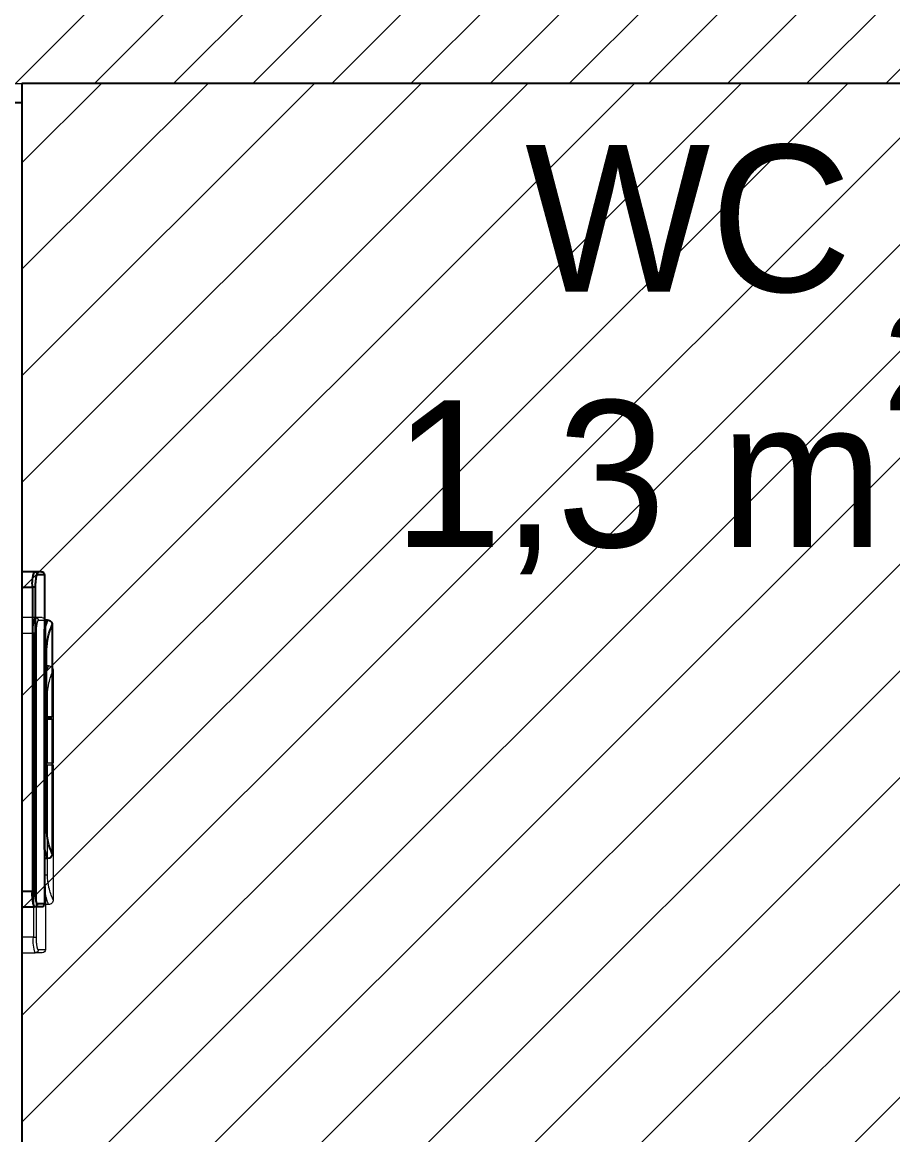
# Model space of a CAD drawing. Header units: centimetres. Extents: x 1724 to 19617, y -6503 to 8072.
# Drawn here: x 5291.1 to 5346.9, y 4064 to 4135.4 of the extents above; entities that cross this region are included whole.
import ezdxf

# ---------------------------------------------------------------- set-up
doc = ezdxf.new("R2010")
doc.units = ezdxf.units.CM
doc.linetypes.add('Style de ligne -13', pattern=[0.147638, 0.098425, -0.049213])
doc.layers.add('B amÈnagement intÈrieur', color=7, linetype='Continuous', lineweight=5)
doc.layers.add('B GÈnÈral', color=7, linetype='Continuous', lineweight=5)
for name, color, linetype in [('B aménagement intérieur', 252, 'Continuous'), ('B Général', 252, 'Continuous'), ('C ANNOTATIONS-prestations', 252, 'Continuous'), ('C ANNOTATIONS-texte', 252, 'Continuous'), ('C ANNOTATIONS-texte surfaces', 252, 'Continuous'), ('D SURFACES-shab', 252, 'Continuous'), ('MTI900_Alu', 252, 'Continuous'), ('prlm-CHAUFF', 30, 'Continuous')]:
    doc.layers.add(name, color=color, linetype=linetype)
doc.layers.get('prlm-CHAUFF').off()
doc.styles.add('Eurostile', font='Eurosti.TTF')

# ---------------------------------------------------------------- blocks, each defined once
blk = doc.blocks.new('A n0.MTI900_Alu_390')
at = {"layer": 'MTI900_Alu', "color": 1, "linetype": 'Continuous'}
for p, q in [((-1.075, -3.9853), (-1.075, -3.902)), ((-0.975, -3.902), (-0.975, -3.973)), ((0.975, -3.973), (0.975, -3.902)), ((1.075, -3.902), (1.075, -3.9853)), ((-1.075, -4.03), (-1.075, -3.9853)), ((-0.975, -3.973), (0.975, -3.973)), ((-0.975, -3.9928), (-0.975, -3.973)), ((0.975, -3.9928), (-0.975, -3.9928)), ((0.975, -3.973), (0.975, -3.9928)), ((1.075, -4.03), (1.075, -3.9853)), ((-1.055, -4.05), (-1.055, -4.0051)), ((-1.055, -4.05), (-0.706, -4.05)), ((-0.765, -4.07), (-0.765, -4.05)), ((0.576, -4.0497), (-0.576, -4.0497)), ((-0.574, -4.0497), (-0.574, -4.0634)), ((-0.1416, -4.0634), (-0.574, -4.0634)), ((-0.1416, -4.0634), (-0.1416, -4.0497)), ((-0.1416, -4.1), (-0.1416, -4.0634)), ((-0.1307, -4.0497), (-0.1307, -4.0634)), ((0.574, -4.0634), (-0.1307, -4.0634)), ((-0.1307, -4.0634), (-0.1307, -4.1)), ((0.574, -4.0497), (0.574, -4.0634)), ((0.7037, -4.05), (1.055, -4.05)), ((0.765, -4.07), (0.765, -4.05)), ((1.055, -4.05), (1.055, -4.0051)), ((-0.735, -4.1), (-0.735, -4.1)), ((-0.735, -4.1), (-0.1416, -4.1)), ((-0.1307, -4.1), (0.735, -4.1)), ((0.735, -4.1), (0.735, -4.1))]:
    blk.add_line(p, q, dxfattribs=at)
for centre, radius, start, end in [((-0.9965, -4.212), 0.2399, 84.86995, 109.10907), ((0.9987, -4.1937), 0.2219, 69.89148, 96.1295), ((-1.055, -4.03), 0.02, 180, 270), ((-0.5689, -4.6164), 0.5805, 102.58374, 109.74123), ((-0.5689, -4.4578), 0.3944, 90.7355, 114.8981), ((0.5685, -4.4598), 0.3964, 65.16337, 89.20304), ((0.5693, -4.6145), 0.5786, 70.22595, 77.40425), ((1.055, -4.03), 0.02, 270, 0), ((-0.735, -4.07), 0.03, 180, 270), ((0.735, -4.07), 0.03, 270, 0)]:
    blk.add_arc(centre, radius, start, end, dxfattribs=at)
for centre, major_axis, start_param, end_param in [((-1.055, -3.9853), (0.02, 0), 3.141593, 4.712389), ((1.055, -3.9853), (-0.02, 0), 1.570796, 3.141593)]:
    blk.add_ellipse(centre, major_axis=major_axis, ratio=0.989815, start_param=start_param, end_param=end_param, dxfattribs=at)
for points, knots in [([(-0.975, -3.9928), (-0.9803, -3.9928), (-0.9856, -3.9929), (-0.996, -3.9932), (-1.0011, -3.9934), (-1.0083, -3.9939), (-1.0107, -3.9941), (-1.0153, -3.9945), (-1.0176, -3.9947), (-1.0241, -3.9955), (-1.0281, -3.996), (-1.0355, -3.9972), (-1.0388, -3.9978), (-1.0446, -3.9991), (-1.047, -3.9998), (-1.05, -4.0009), (-1.0509, -4.0013), (-1.0524, -4.0021), (-1.053, -4.0024), (-1.0545, -4.0036), (-1.055, -4.0043), (-1.055, -4.0051)], [0, 0, 0, 0, 0.125, 0.125, 0.25, 0.25, 0.3125, 0.3125, 0.375, 0.375, 0.5, 0.5, 0.625, 0.625, 0.75, 0.75, 0.8125, 0.8125, 0.875, 0.875, 1, 1, 1, 1]), ([(1.055, -4.0051), (1.055, -4.0043), (1.0545, -4.0036), (1.053, -4.0024), (1.0523, -4.002), (1.0508, -4.0013), (1.0491, -4.0006), (1.0469, -3.9998), (1.0444, -3.9991), (1.0431, -3.9988), (1.0387, -3.9978), (1.0354, -3.9971), (1.0299, -3.9963), (1.028, -3.996), (1.0239, -3.9955), (1.0218, -3.9952), (1.0153, -3.9945), (1.0107, -3.9941), (1.0034, -3.9936), (1.0009, -3.9935), (0.9958, -3.9932), (0.9933, -3.9931), (0.9856, -3.9929), (0.9803, -3.9928), (0.975, -3.9928)], [0, 0, 0, 0, 0.125, 0.125, 0.1875, 0.1875, 0.25, 0.3125, 0.3125, 0.375, 0.375, 0.5, 0.5, 0.5625, 0.5625, 0.625, 0.625, 0.75, 0.75, 0.8125, 0.8125, 0.875, 0.875, 1, 1, 1, 1]), ([(-0.576, -4.0497), (-0.5891, -4.0497), (-0.6021, -4.0497), (-0.6211, -4.0498), (-0.6274, -4.0498), (-0.6399, -4.0498), (-0.6461, -4.0498), (-0.6642, -4.0499), (-0.6756, -4.0499), (-0.6918, -4.05), (-0.6971, -4.05), (-0.7038, -4.05), (-0.7053, -4.05), (-0.7068, -4.05)], [0, 0, 0, 0, 0.125, 0.125, 0.1875, 0.1875, 0.25, 0.25, 0.375, 0.375, 0.4375, 0.4375, 0.4568651, 0.4568651, 0.4568651, 0.4568651]), ([(0.7055, -4.05), (0.6995, -4.05), (0.6933, -4.05), (0.6813, -4.05), (0.6756, -4.0499), (0.6642, -4.0499), (0.6524, -4.0499), (0.6402, -4.0498), (0.6278, -4.0498), (0.6214, -4.0498), (0.6021, -4.0497), (0.5891, -4.0497), (0.576, -4.0497)], [0.5494968, 0.5494968, 0.5494968, 0.5494968, 0.625, 0.625, 0.6875, 0.6875, 0.75, 0.8125, 0.8125, 0.875, 0.875, 1, 1, 1, 1])]:
    blk.add_open_spline(points, degree=3, knots=knots, dxfattribs=at)
blk = doc.blocks.new('G 100_80')
at = {"layer": 'B Général', "color": 7, "linetype": 'Continuous', "lineweight": 5}
for p, q in [((48.52, 43.75), (48.52, -43.75)), ((49.353, 10.75), (48.52, 10.75)), ((49.8, 10.75), (49.353, 10.75)), ((50, 10.55), (49.551, 10.55)), ((50, 10.55), (50, 7.06)), ((48.52, 9.75), (49.23, 9.75)), ((49.23, 9.75), (49.23, -9.75)), ((49.428, 9.75), (49.23, 9.75)), ((49.428, -9.75), (49.428, 9.75)), ((50.2, 7.65), (50, 7.65)), ((50.5, 7.35), (50.5, 7.35)), ((50.5, 7.35), (50.5, 1.416)), ((49.997, -5.76), (49.997, 5.76)), ((49.997, 5.74), (50.134, 5.74)), ((50.134, 1.416), (50.134, 5.74)), ((50.134, 1.416), (49.997, 1.416)), ((49.997, 1.307), (50.134, 1.307)), ((50.5, 1.416), (50.134, 1.416)), ((50.134, -5.74), (50.134, 1.307)), ((50.134, 1.307), (50.5, 1.307)), ((50.5, 1.307), (50.5, -7.35)), ((49.997, -5.74), (50.134, -5.74)), ((50, -7.037), (50, -10.55)), ((50.2, -7.65), (50, -7.65)), ((50.5, -7.35), (50.5, -7.35)), ((49.23, -9.75), (48.52, -9.75)), ((49.23, -9.75), (49.428, -9.75)), ((50, -10.55), (49.551, -10.55)), ((48.52, -10.75), (49.353, -10.75)), ((49.8, -10.75), (49.353, -10.75))]:
    blk.add_line(p, q, dxfattribs=at)
at = {"layer": 'B Général', "color": 7, "linetype": 'Continuous', "lineweight": 5, "flags": 128}
blk.add_lwpolyline([(9.5, -45), (9.5, 45), (48.52, 45), (48.52, -45)], close=True, dxfattribs=at)
for points in [[(49.23, 9.75, -0.052931), (49.238, 10.257, -0.052931), (49.353, 10.75)], [(49.8, 10.75, -0.198912), (49.941, 10.691, -0.198912), (50, 10.55)], [(49.998, 6.954, -0.015616), (50.088, 7.305, -0.015616), (50.2, 7.65)], [(50.134, 5.74, -0.052763), (50.232, 6.564, -0.052763), (50.5, 7.35)], [(50.2, 7.65, -0.198912), (50.412, 7.562, -0.198912), (50.5, 7.35)], [(50, -7.055), (50, -7.051, -0.000336), (49.997, -5.769), (49.997, -5.76)], [(50.5, -7.35, -0.052495), (50.232, -6.564, -0.052495), (50.134, -5.74)], [(50.2, -7.65, -0.015662), (50.088, -7.305, -0.015662), (49.998, -6.954)], [(50.5, -7.35, -0.198912), (50.412, -7.562, -0.198912), (50.2, -7.65)], [(49.353, -10.75, -0.057305), (49.234, -10.257, -0.057305), (49.23, -9.75)], [(50, -10.55, -0.198912), (49.941, -10.691, -0.198912), (49.8, -10.75)]]:
    blk.add_lwpolyline(points, format="xyb", dxfattribs=at)
blk.add_lwpolyline([(49.997, 5.76), (50, 7.067), (50, 7.068)], dxfattribs=at)
at = {"layer": 'B Général', "color": 7, "linetype": 'Continuous', "lineweight": 5}
for points, knots in [([(49.353, 10.75), (49.355, 10.75), (49.382, 10.75), (49.428, 10.736), (49.462, 10.717), (49.488, 10.698), (49.509, 10.674), (49.527, 10.647), (49.539, 10.619), (49.55, 10.579), (49.551, 10.554), (49.551, 10.552), (49.551, 10.55)], [0, 0, 0, 1, 2, 3, 4, 5, 6, 7, 8, 9, 9, 10, 10, 10]), ([(49.428, 9.75), (49.426, 10.038), (49.478, 10.413), (49.517, 10.522), (49.54, 10.549), (49.55, 10.55), (49.551, 10.55), (49.551, 10.55)], [0, 0, 0, 1, 2, 3, 4, 4, 5, 5, 5]), ([(49.551, -10.55), (49.517, -10.533), (49.484, -10.424), (49.425, -10.055), (49.428, -9.753), (49.428, -9.752), (49.428, -9.75)], [0, 0, 0, 1, 2, 3, 3, 4, 4, 4]), ([(49.551, -10.55), (49.551, -10.552), (49.55, -10.579), (49.537, -10.626), (49.518, -10.661), (49.499, -10.686), (49.475, -10.708), (49.449, -10.726), (49.421, -10.738), (49.382, -10.749), (49.356, -10.75), (49.355, -10.75), (49.353, -10.75)], [0, 0, 0, 1, 2, 3, 4, 5, 6, 7, 8, 9, 9, 10, 10, 10])]:
    blk.add_open_spline(points, degree=2, knots=knots, dxfattribs=at)
at = {"layer": 'C ANNOTATIONS-prestations'}
blk.add_line((48.52, 43.75), (47.42, 43.75), dxfattribs=at)

msp = doc.modelspace()

# ---------------------------------------------------------------- hatches: boundary and pattern name
at = {"layer": 'B amÈnagement intÈrieur', "linetype": 'Continuous', "lineweight": 5, "true_color": 0xaaaaaa}
h = msp.add_hatch(dxfattribs=at)
h.set_pattern_fill('F_P__SOFFITE', color=253, style=0, pattern_type=2)
h.set_pattern_definition([(45, (0.0456, -2.7174), (-3.5277778, 3.3072917), [])])
h.paths.add_polyline_path([(5428.087, 4131.449), (5291.087, 4131.451), (5291.087, 4036.451), (5428.087, 4036.451)])
at = {"layer": 'B GÈnÈral', "linetype": 'Continuous', "lineweight": 5}
h = msp.add_hatch(dxfattribs=at)
h.set_pattern_fill('50_BETON', style=0, pattern_type=2)
h.set_pattern_definition([(45, (0.0456, -2.938), (2.4253472, -2.6458333), [])])
h.paths.add_polyline_path([(5561.472, 4149.451), (5185.087, 4149.451), (5203.087, 4131.451), (5561.472, 4131.451)])

# ---------------------------------------------------------------- linework, layer by layer
at = {"layer": 'B aménagement intérieur', "color": 7, "linetype": 'Style de ligne -13', "lineweight": 5, "flags": 128}
msp.add_lwpolyline([(5428.087, 4131.449), (5291.087, 4131.451), (5291.087, 4036.451), (5428.087, 4036.451)], close=True, dxfattribs=at)
at = {"layer": 'B Général', "color": 7, "linetype": 'Continuous', "lineweight": 18}
msp.add_line((5203.087, 4131.451), (5561.472, 4131.451), dxfattribs=at)
at = {"layer": 'B Général', "color": 7, "linetype": 'Continuous', "lineweight": 5}
msp.add_line((5203.087, 4131.451), (5561.472, 4131.451), dxfattribs=at)
at = {"layer": 'D SURFACES-shab', "flags": 128}
msp.add_lwpolyline([(5291.087, 4131.451), (5291.087, 4036.451), (5427.087, 4036.451), (5427.087, 4131.451)], close=True, dxfattribs=at)

# ---------------------------------------------------------------- block references
at = {"layer": 'B aménagement intérieur', "color": 7}
msp.add_blockref('G 100_80', (5242.587, 4086.451), dxfattribs=at)
at = {"layer": 'prlm-CHAUFF', "xscale": -9.999999999999975, "yscale": 9.999999999999975, "zscale": 9.999999999999975, "rotation": 90.00011533977086}
msp.add_blockref('A n0.MTI900_Alu_390', (5252.031, 4089.389), dxfattribs=at)

# ---------------------------------------------------------------- texts
at = {"layer": 'C ANNOTATIONS-texte', "insert": (5333.803, 4117.961), "char_height": 9.3982, "attachment_point": 8, "line_spacing_factor": 0.895453, "style": 'Eurostile'}
msp.add_mtext('WC', dxfattribs=at)
at = {"layer": 'C ANNOTATIONS-texte surfaces', "insert": (5332.925, 4116.76), "char_height": 9.39822, "attachment_point": 2, "line_spacing_factor": 0.895453, "style": 'Eurostile'}
msp.add_mtext('1,3 m{\\H0.6667x;\\S2^ ;}', dxfattribs=at)

doc.saveas('drawing.dxf')
